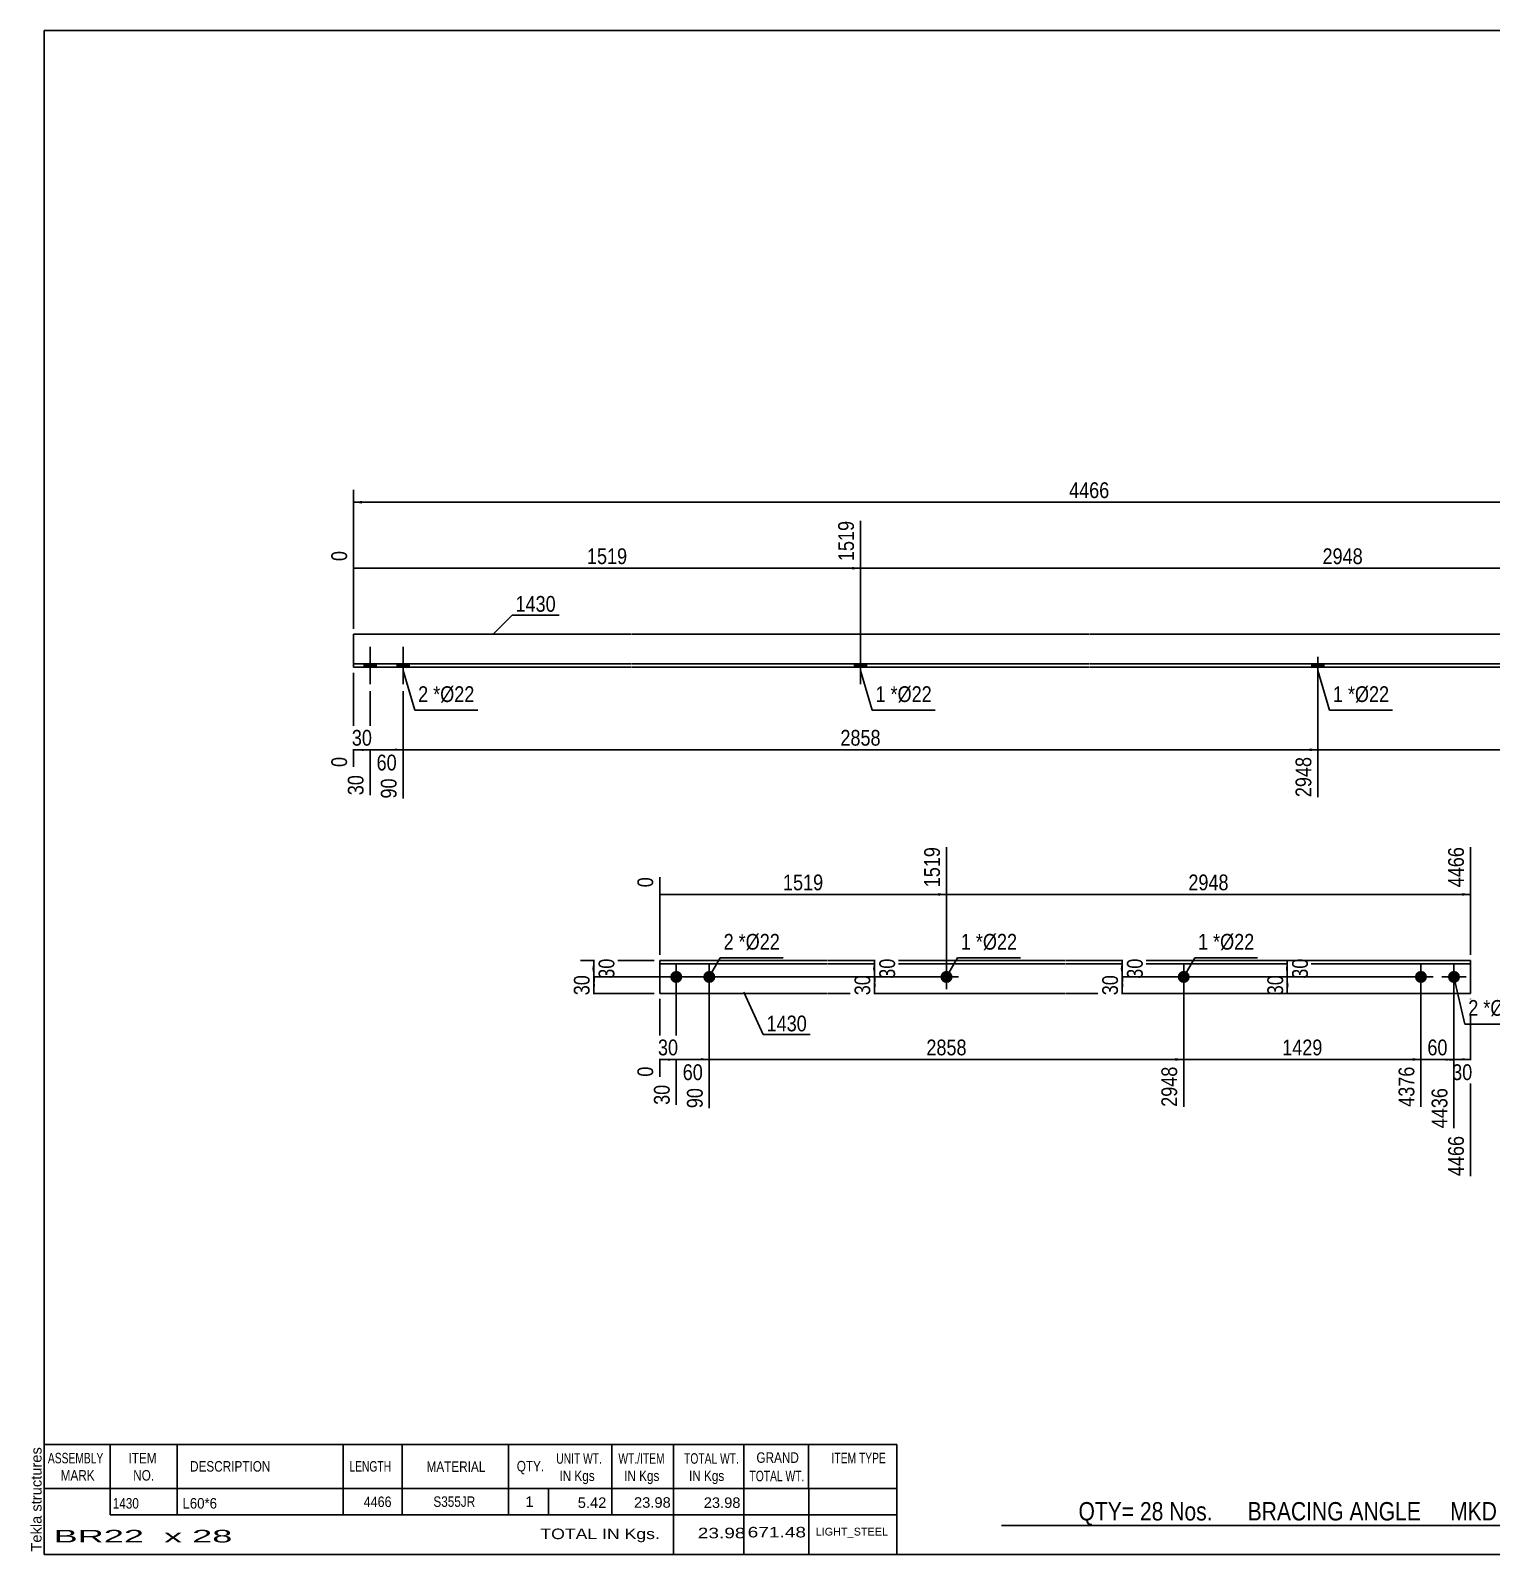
# Model space of a CAD drawing. Header units: millimetres. Extents: x 2 to 405, y 5 to 282.
# Drawn here: x 2.5 to 267.9, y 5 to 282 of the extents above; entities that cross this region are included whole.
import ezdxf

# ---------------------------------------------------------------- set-up
doc = ezdxf.new("R2010")
doc.units = ezdxf.units.MM
doc.styles.add('Arial', font='ARIAL.TTF', dxfattribs={"height": 0.2})
doc.styles.add('Arial Narrow', font='ARIALN.TTF', dxfattribs={"height": 0.2})

# ---------------------------------------------------------------- blocks, each defined once
blk = doc.blocks.new('Unknown-627386287-1510')
at = {"color": 5, "linetype": 'Continuous'}
for p, q in [((405, 282), (5, 282)), ((5, 282), (5, 5)), ((405, 5), (405, 282)), ((5, 5), (405, 5))]:
    blk.add_line(p, q, dxfattribs=at)
at = {"color": 174, "linetype": 'Continuous', "style": 'Arial'}
blk.add_text('Tekla structures', height=1.9102, rotation=90, dxfattribs=at).set_placement((4.5, 5.5))
blk = doc.blocks.new('Bolt-627386287-1279 - 1228')
at = {"linetype": 'Continuous'}
blk.add_hatch(color=3, dxfattribs=at).paths.add_polyline_path([(152.2, 166.25), (154.4, 166.25), (154.4, 166.85), (152.2, 166.85)])
at = {"color": 3, "linetype": 'Continuous'}
for p, q in [((153.3, 163.15), (153.3, 169.95)), ((152.2, 166.25), (152.2, 166.85)), ((154.4, 166.25), (154.4, 166.85))]:
    blk.add_line(p, q, dxfattribs=at)
blk = doc.blocks.new('Part-627386287-1275 - 1228')
at = {"color": 2, "linetype": 'Continuous'}
for p, q in [((61.2, 172.25), (61.2, 166.25)), ((61.2, 172.25), (111.7, 172.25)), ((111.8, 172.25), (194.8, 172.25)), ((194.9, 172.25), (277.9, 172.25)), ((278, 172.25), (328.5, 172.25)), ((328.5, 172.25), (328.5, 166.25)), ((111.7, 166.85), (61.2, 166.85)), ((61.2, 166.25), (111.7, 166.25)), ((194.8, 166.85), (111.8, 166.85)), ((111.8, 166.25), (194.8, 166.25)), ((277.9, 166.85), (194.9, 166.85)), ((194.9, 166.25), (277.9, 166.25)), ((328.5, 166.85), (278, 166.85)), ((278, 166.25), (328.5, 166.25))]:
    blk.add_line(p, q, dxfattribs=at)
blk = doc.blocks.new('Bolt-627386287-1277 - 1228')
at = {"linetype": 'Continuous'}
for points in [[(63.1, 166.25), (65.3, 166.25), (65.3, 166.85), (63.1, 166.85)], [(69.1, 166.25), (71.3, 166.25), (71.3, 166.85), (69.1, 166.85)]]:
    blk.add_hatch(color=3, dxfattribs=at).paths.add_polyline_path(points)
at = {"color": 3, "linetype": 'Continuous'}
for p, q in [((64.2, 163.15), (64.2, 169.95)), ((70.2, 163.15), (70.2, 169.95)), ((63.1, 166.25), (63.1, 166.85)), ((65.3, 166.25), (65.3, 166.85)), ((69.1, 166.25), (69.1, 166.85)), ((71.3, 166.25), (71.3, 166.85))]:
    blk.add_line(p, q, dxfattribs=at)
blk = doc.blocks.new('Bolt-627386287-1278 - 1228')
at = {"linetype": 'Continuous'}
blk.add_hatch(color=3, dxfattribs=at).paths.add_polyline_path([(237.5, 166.85), (235.3, 166.85), (235.3, 166.25), (237.5, 166.25)])
at = {"color": 3, "linetype": 'Continuous'}
for p, q in [((235.3, 166.85), (235.3, 166.25)), ((236.4, 168.15), (236.4, 161.35)), ((237.5, 166.85), (237.5, 166.25))]:
    blk.add_line(p, q, dxfattribs=at)
blk = doc.blocks.new('Bolt-627386287-1538 - 1533')
at = {"linetype": 'Continuous'}
blk.add_hatch(color=3, dxfattribs=at).paths.add_polyline_path([(168.92, 108.86, -1), (168.92, 111.06, -1)])
at = {"color": 3, "linetype": 'Continuous'}
for p, q in [((168.92, 107.76), (168.92, 112.16)), ((171.12, 109.96), (166.72, 109.96))]:
    blk.add_line(p, q, dxfattribs=at)
blk = doc.blocks.new('Bolt-627386287-1535 - 1533')
at = {"linetype": 'Continuous'}
for points in [[(255.12, 111.06, -1), (255.12, 108.86, -1)], [(261.12, 111.06, -1), (261.12, 108.86, -1)]]:
    blk.add_hatch(color=3, dxfattribs=at).paths.add_polyline_path(points)
at = {"color": 3, "linetype": 'Continuous'}
for p, q in [((255.12, 112.16), (255.12, 107.76)), ((261.12, 112.16), (261.12, 107.76)), ((252.92, 109.96), (257.32, 109.96)), ((258.92, 109.96), (263.32, 109.96))]:
    blk.add_line(p, q, dxfattribs=at)
blk = doc.blocks.new('Part-627386287-1534 - 1533')
at = {"color": 2, "linetype": 'Continuous'}
for p, q in [((147.32, 112.96), (116.82, 112.96)), ((116.82, 112.96), (116.82, 106.96)), ((147.32, 112.36), (116.82, 112.36)), ((190.42, 112.96), (147.42, 112.96)), ((190.42, 112.36), (147.42, 112.36)), ((233.52, 112.96), (190.52, 112.96)), ((233.52, 112.36), (190.52, 112.36)), ((264.12, 112.96), (233.62, 112.96)), ((264.12, 112.36), (233.62, 112.36)), ((264.12, 112.96), (264.12, 106.96)), ((147.32, 106.96), (116.82, 106.96)), ((190.42, 106.96), (147.42, 106.96)), ((233.52, 106.96), (190.52, 106.96)), ((264.12, 106.96), (233.62, 106.96))]:
    blk.add_line(p, q, dxfattribs=at)
blk = doc.blocks.new('Bolt-627386287-1536 - 1533')
at = {"linetype": 'Continuous'}
for points in [[(119.82, 108.86, -1), (119.82, 111.06, -1)], [(125.82, 108.86, -1), (125.82, 111.06, -1)]]:
    blk.add_hatch(color=3, dxfattribs=at).paths.add_polyline_path(points)
at = {"color": 3, "linetype": 'Continuous'}
for p, q in [((119.82, 107.76), (119.82, 112.16)), ((125.82, 107.76), (125.82, 112.16)), ((122.02, 109.96), (117.62, 109.96)), ((128.02, 109.96), (123.62, 109.96))]:
    blk.add_line(p, q, dxfattribs=at)
blk = doc.blocks.new('Bolt-627386287-1537 - 1533')
at = {"linetype": 'Continuous'}
blk.add_hatch(color=3, dxfattribs=at).paths.add_polyline_path([(212.02, 111.06, -1), (212.02, 108.86, -1)])
at = {"color": 3, "linetype": 'Continuous'}
for p, q in [((212.02, 107.76), (212.02, 112.16)), ((209.82, 109.96), (214.22, 109.96))]:
    blk.add_line(p, q, dxfattribs=at)
blk = doc.blocks.new('StraightDimension-627386287-1294 - 1228')
at = {"linetype": 'Continuous'}
blk.add_hatch(color=7, dxfattribs=at).paths.add_polyline_path([(318, 151.5), (319.5, 151.25), (318, 151)])
at = {"color": 7, "linetype": 'Continuous'}
for p, q in [((236.4, 161.9), (236.4, 142.64)), ((319.5, 161.9), (319.5, 142.64)), ((236.4, 151.25), (319.5, 151.25))]:
    blk.add_line(p, q, dxfattribs=at)
at = {"color": 0}
blk.add_wipeout([(282.21, 151.4), (282.21, 155.6), (273.69, 155.6), (273.69, 151.4)], dxfattribs=at)
at = {"color": 0, "linetype": 'Continuous'}
blk.add_wipeout([(318.9, 150.55), (314.7, 150.55), (314.7, 142.04), (318.9, 142.04)], dxfattribs=at)
at = {"color": 3, "style": 'Arial Narrow'}
blk.add_text('1429', height=2.863, dxfattribs=at).set_placement((274.29, 152))
at = {"color": 3, "linetype": 'Continuous', "style": 'Arial Narrow'}
blk.add_text('4376', height=2.863, rotation=90.0002, dxfattribs=at).set_placement((318.3, 142.64))
blk = doc.blocks.new('StraightDimension-627386287-1295 - 1228')
at = {"linetype": 'Continuous'}
blk.add_hatch(color=7, dxfattribs=at).paths.add_polyline_path([(234.9, 151.5), (236.4, 151.25), (234.9, 151)])
at = {"color": 7, "linetype": 'Continuous'}
for p, q in [((70.2, 161.9), (70.2, 142.39)), ((236.4, 161.9), (236.4, 142.64)), ((70.2, 151.25), (236.4, 151.25))]:
    blk.add_line(p, q, dxfattribs=at)
at = {"color": 0}
blk.add_wipeout([(157.56, 151.4), (157.56, 155.6), (149.04, 155.6), (149.04, 151.4)], dxfattribs=at)
at = {"color": 0, "linetype": 'Continuous'}
blk.add_wipeout([(235.8, 150.55), (231.6, 150.55), (231.6, 142.04), (235.8, 142.04)], dxfattribs=at)
at = {"color": 3, "style": 'Arial Narrow'}
blk.add_text('2858', height=2.863, dxfattribs=at).set_placement((149.64, 152))
at = {"color": 3, "linetype": 'Continuous', "style": 'Arial Narrow'}
blk.add_text('2948', height=2.863, rotation=90.0002, dxfattribs=at).set_placement((235.2, 142.64))
blk = doc.blocks.new('StraightDimension-627386287-1296 - 1228')
at = {"linetype": 'Continuous'}
blk.add_hatch(color=7, dxfattribs=at).paths.add_polyline_path([(68.7, 151.5), (70.2, 151.25), (68.7, 151)])
at = {"color": 7, "linetype": 'Continuous'}
for p, q in [((64.2, 161.9), (64.2, 142.99)), ((70.2, 161.9), (70.2, 142.39)), ((64.2, 151.25), (70.2, 151.25))]:
    blk.add_line(p, q, dxfattribs=at)
at = {"color": 0}
blk.add_wipeout([(69.63, 146.9), (69.63, 151.1), (64.77, 151.1), (64.77, 146.9)], dxfattribs=at)
at = {"color": 0, "linetype": 'Continuous'}
blk.add_wipeout([(69.6, 146.65), (65.4, 146.65), (65.4, 141.79), (69.6, 141.79)], dxfattribs=at)
at = {"color": 3, "style": 'Arial Narrow'}
blk.add_text('60', height=2.863, dxfattribs=at).set_placement((65.37, 147.5))
at = {"color": 3, "linetype": 'Continuous', "style": 'Arial Narrow'}
blk.add_text('90', height=2.863, rotation=90.0002, dxfattribs=at).set_placement((69, 142.39))
blk = doc.blocks.new('StraightDimension-627386287-1297 - 1228')
at = {"linetype": 'Continuous'}
blk.add_hatch(color=7, dxfattribs=at).paths.add_polyline_path([(62.7, 151.5), (64.2, 151.25), (62.7, 151)])
at = {"color": 7, "linetype": 'Continuous'}
for p, q in [((61.2, 165.25), (61.2, 148.12)), ((64.2, 161.9), (64.2, 142.99)), ((61.2, 151.25), (64.2, 151.25))]:
    blk.add_line(p, q, dxfattribs=at)
at = {"color": 0}
blk.add_wipeout([(65.13, 151.4), (65.13, 155.6), (60.27, 155.6), (60.27, 151.4)], dxfattribs=at)
at = {"color": 0, "linetype": 'Continuous'}
blk.add_wipeout([(63.6, 147.25), (59.4, 147.25), (59.4, 142.39), (63.6, 142.39)], dxfattribs=at)
at = {"color": 3, "style": 'Arial Narrow'}
blk.add_text('30', height=2.863, dxfattribs=at).set_placement((60.87, 152))
at = {"color": 0, "linetype": 'Continuous'}
blk.add_wipeout([(60.6, 150.55), (56.4, 150.55), (56.4, 147.52), (60.6, 147.52)], dxfattribs=at)
at = {"color": 3, "linetype": 'Continuous', "style": 'Arial Narrow'}
for s, height, p in [('0', 2.86, (60, 148.12)), ('30', 2.863, (63, 142.99))]:
    blk.add_text(s, height=height, rotation=90.0002, dxfattribs=at).set_placement(p)
blk = doc.blocks.new('StraightDimension-627386287-1317 - 1228')
at = {"linetype": 'Continuous'}
blk.add_hatch(color=7, dxfattribs=at).paths.add_polyline_path([(327, 184.5), (328.5, 184.25), (327, 184)])
at = {"color": 7, "linetype": 'Continuous'}
for p, q in [((153.3, 169.4), (153.3, 192.86)), ((328.5, 173.25), (328.5, 192.86)), ((153.3, 184.25), (328.5, 184.25))]:
    blk.add_line(p, q, dxfattribs=at)
at = {"color": 0, "linetype": 'Continuous'}
blk.add_wipeout([(327.9, 193.46), (323.7, 193.46), (323.7, 184.95), (327.9, 184.95)], dxfattribs=at)
at = {"color": 0}
blk.add_wipeout([(245.16, 184.4), (245.16, 188.6), (236.64, 188.6), (236.64, 184.4)], dxfattribs=at)
at = {"color": 3, "linetype": 'Continuous', "style": 'Arial Narrow'}
blk.add_text('4466', height=2.863, rotation=90.0002, dxfattribs=at).set_placement((327.3, 185.55))
at = {"color": 3, "style": 'Arial Narrow'}
blk.add_text('2948', height=2.863, dxfattribs=at).set_placement((237.24, 185))
blk = doc.blocks.new('StraightDimension-627386287-1318 - 1228')
at = {"linetype": 'Continuous'}
blk.add_hatch(color=7, dxfattribs=at).paths.add_polyline_path([(151.8, 184.5), (153.3, 184.25), (151.8, 184)])
at = {"color": 7, "linetype": 'Continuous'}
for p, q in [((153.3, 169.4), (153.3, 192.86)), ((61.2, 173.25), (61.2, 187.38)), ((61.2, 184.25), (153.3, 184.25))]:
    blk.add_line(p, q, dxfattribs=at)
at = {"color": 0, "linetype": 'Continuous'}
for points in [[(152.7, 193.46), (148.5, 193.46), (148.5, 184.95), (152.7, 184.95)], [(60.6, 187.98), (56.4, 187.98), (56.4, 184.95), (60.6, 184.95)]]:
    blk.add_wipeout(points, dxfattribs=at)
at = {"color": 0}
blk.add_wipeout([(111.51, 184.4), (111.51, 188.6), (102.99, 188.6), (102.99, 184.4)], dxfattribs=at)
at = {"color": 3, "linetype": 'Continuous', "style": 'Arial Narrow'}
for s, height, p in [('1519', 2.863, (152.1, 185.55)), ('0', 2.86, (60, 185.55))]:
    blk.add_text(s, height=height, rotation=90.0002, dxfattribs=at).set_placement(p)
at = {"color": 3, "style": 'Arial Narrow'}
blk.add_text('1519', height=2.863, dxfattribs=at).set_placement((103.59, 185))
blk = doc.blocks.new('StraightDimension-627386287-1327 - 1228')
at = {"linetype": 'Continuous'}
for points in [[(62.7, 196), (61.2, 196.25), (62.7, 196.5)], [(327, 196.5), (328.5, 196.25), (327, 196)]]:
    blk.add_hatch(color=7, dxfattribs=at).paths.add_polyline_path(points)
at = {"color": 7, "linetype": 'Continuous'}
for p, q in [((61.2, 173.25), (61.2, 198.5)), ((328.5, 173.25), (328.5, 198.5)), ((61.2, 196.25), (328.5, 196.25))]:
    blk.add_line(p, q, dxfattribs=at)
at = {"color": 0}
blk.add_wipeout([(199.11, 196.4), (199.11, 200.6), (190.59, 200.6), (190.59, 196.4)], dxfattribs=at)
at = {"color": 3, "style": 'Arial Narrow'}
blk.add_text('4466', height=2.863, dxfattribs=at).set_placement((191.19, 197))
blk = doc.blocks.new('StraightDimension-627386287-1607 - 1533')
at = {"linetype": 'Continuous'}
for points in [[(155.57, 111.46), (155.82, 112.96), (156.07, 111.46)], [(156.07, 111.46), (155.82, 109.96), (155.57, 111.46)]]:
    blk.add_hatch(color=7, dxfattribs=at).paths.add_polyline_path(points)
at = {"color": 7, "linetype": 'Continuous'}
for p, q in [((167.92, 112.96), (153.42, 112.96)), ((155.82, 109.96), (155.82, 112.96)), ((167.92, 109.96), (153.42, 109.96))]:
    blk.add_line(p, q, dxfattribs=at)
at = {"color": 0}
blk.add_wipeout([(160.17, 113.89), (155.97, 113.89), (155.97, 109.03), (160.17, 109.03)], dxfattribs=at)
at = {"color": 3, "style": 'Arial Narrow'}
blk.add_text('30', height=2.863, rotation=90.0002, dxfattribs=at).set_placement((159.57, 109.63))
blk = doc.blocks.new('StraightDimension-627386287-1608 - 1533')
at = {"linetype": 'Continuous'}
for points in [[(155.57, 108.46), (155.82, 109.96), (156.07, 108.46)], [(156.07, 108.46), (155.82, 106.96), (155.57, 108.46)]]:
    blk.add_hatch(color=7, dxfattribs=at).paths.add_polyline_path(points)
at = {"color": 7, "linetype": 'Continuous'}
for p, q in [((167.92, 109.96), (153.57, 109.96)), ((155.82, 106.96), (155.82, 109.96)), ((167.92, 106.96), (153.57, 106.96))]:
    blk.add_line(p, q, dxfattribs=at)
at = {"color": 0}
blk.add_wipeout([(155.67, 110.89), (151.47, 110.89), (151.47, 106.03), (155.67, 106.03)], dxfattribs=at)
at = {"color": 3, "style": 'Arial Narrow'}
blk.add_text('30', height=2.863, rotation=90.0002, dxfattribs=at).set_placement((155.07, 106.63))
blk = doc.blocks.new('StraightDimension-627386287-1616 - 1533')
at = {"linetype": 'Continuous'}
for points in [[(230.57, 108.46), (230.82, 109.96), (231.07, 108.46)], [(231.07, 108.46), (230.82, 106.96), (230.57, 108.46)]]:
    blk.add_hatch(color=7, dxfattribs=at).paths.add_polyline_path(points)
at = {"color": 7, "linetype": 'Continuous'}
for p, q in [((213.02, 109.96), (233.22, 109.96)), ((230.82, 106.96), (230.82, 109.96)), ((213.02, 106.96), (233.22, 106.96))]:
    blk.add_line(p, q, dxfattribs=at)
at = {"color": 0}
blk.add_wipeout([(230.67, 110.89), (226.47, 110.89), (226.47, 106.03), (230.67, 106.03)], dxfattribs=at)
at = {"color": 3, "style": 'Arial Narrow'}
blk.add_text('30', height=2.863, rotation=90.0002, dxfattribs=at).set_placement((230.07, 106.63))
blk = doc.blocks.new('StraightDimension-627386287-1573 - 1533')
at = {"linetype": 'Continuous'}
blk.add_hatch(color=7, dxfattribs=at).paths.add_polyline_path([(262.62, 95.21), (264.12, 94.96), (262.62, 94.71)])
at = {"color": 7, "linetype": 'Continuous'}
for p, q in [((261.12, 108.96), (261.12, 82.45)), ((264.12, 105.96), (264.12, 73.75)), ((261.12, 94.96), (264.12, 94.96))]:
    blk.add_line(p, q, dxfattribs=at)
at = {"color": 0}
blk.add_wipeout([(265.05, 90.61), (265.05, 94.81), (260.19, 94.81), (260.19, 90.61)], dxfattribs=at)
at = {"color": 0, "linetype": 'Continuous'}
blk.add_wipeout([(263.52, 81.66), (259.32, 81.66), (259.32, 73.15), (263.52, 73.15)], dxfattribs=at)
at = {"color": 3, "style": 'Arial Narrow'}
blk.add_text('30', height=2.863, dxfattribs=at).set_placement((260.79, 91.21))
at = {"color": 3, "linetype": 'Continuous', "style": 'Arial Narrow'}
blk.add_text('4466', height=2.863, rotation=90.0002, dxfattribs=at).set_placement((262.92, 73.75))
blk = doc.blocks.new('StraightDimension-627386287-1574 - 1533')
at = {"linetype": 'Continuous'}
blk.add_hatch(color=7, dxfattribs=at).paths.add_polyline_path([(259.62, 95.21), (261.12, 94.96), (259.62, 94.71)])
at = {"color": 7, "linetype": 'Continuous'}
for p, q in [((255.12, 108.96), (255.12, 86.35)), ((261.12, 108.96), (261.12, 82.45)), ((255.12, 94.96), (261.12, 94.96))]:
    blk.add_line(p, q, dxfattribs=at)
at = {"color": 0}
blk.add_wipeout([(260.55, 95.11), (260.55, 99.31), (255.69, 99.31), (255.69, 95.11)], dxfattribs=at)
at = {"color": 0, "linetype": 'Continuous'}
blk.add_wipeout([(260.52, 90.36), (256.32, 90.36), (256.32, 81.85), (260.52, 81.85)], dxfattribs=at)
at = {"color": 3, "style": 'Arial Narrow'}
blk.add_text('60', height=2.863, dxfattribs=at).set_placement((256.29, 95.71))
at = {"color": 3, "linetype": 'Continuous', "style": 'Arial Narrow'}
blk.add_text('4436', height=2.863, rotation=90.0002, dxfattribs=at).set_placement((259.92, 82.45))
blk = doc.blocks.new('StraightDimension-627386287-1575 - 1533')
at = {"linetype": 'Continuous'}
blk.add_hatch(color=7, dxfattribs=at).paths.add_polyline_path([(253.62, 95.21), (255.12, 94.96), (253.62, 94.71)])
at = {"color": 7, "linetype": 'Continuous'}
for p, q in [((212.02, 108.96), (212.02, 86.35)), ((255.12, 108.96), (255.12, 86.35)), ((212.02, 94.96), (255.12, 94.96))]:
    blk.add_line(p, q, dxfattribs=at)
at = {"color": 0}
blk.add_wipeout([(237.83, 95.11), (237.83, 99.31), (229.31, 99.31), (229.31, 95.11)], dxfattribs=at)
at = {"color": 0, "linetype": 'Continuous'}
blk.add_wipeout([(254.52, 94.26), (250.32, 94.26), (250.32, 85.75), (254.52, 85.75)], dxfattribs=at)
at = {"color": 3, "style": 'Arial Narrow'}
blk.add_text('1429', height=2.863, dxfattribs=at).set_placement((229.91, 95.71))
at = {"color": 3, "linetype": 'Continuous', "style": 'Arial Narrow'}
blk.add_text('4376', height=2.863, rotation=90.0002, dxfattribs=at).set_placement((253.92, 86.35))
blk = doc.blocks.new('StraightDimension-627386287-1576 - 1533')
at = {"linetype": 'Continuous'}
blk.add_hatch(color=7, dxfattribs=at).paths.add_polyline_path([(210.52, 95.21), (212.02, 94.96), (210.52, 94.71)])
at = {"color": 7, "linetype": 'Continuous'}
for p, q in [((125.82, 108.96), (125.82, 86.1)), ((212.02, 108.96), (212.02, 86.35)), ((125.82, 94.96), (212.02, 94.96))]:
    blk.add_line(p, q, dxfattribs=at)
at = {"color": 0}
blk.add_wipeout([(173.18, 95.11), (173.18, 99.31), (164.66, 99.31), (164.66, 95.11)], dxfattribs=at)
at = {"color": 0, "linetype": 'Continuous'}
blk.add_wipeout([(211.42, 94.26), (207.22, 94.26), (207.22, 85.75), (211.42, 85.75)], dxfattribs=at)
at = {"color": 3, "style": 'Arial Narrow'}
blk.add_text('2858', height=2.863, dxfattribs=at).set_placement((165.26, 95.71))
at = {"color": 3, "linetype": 'Continuous', "style": 'Arial Narrow'}
blk.add_text('2948', height=2.863, rotation=90.0002, dxfattribs=at).set_placement((210.82, 86.35))
blk = doc.blocks.new('StraightDimension-627386287-1577 - 1533')
at = {"linetype": 'Continuous'}
blk.add_hatch(color=7, dxfattribs=at).paths.add_polyline_path([(124.32, 95.21), (125.82, 94.96), (124.32, 94.71)])
at = {"color": 7, "linetype": 'Continuous'}
for p, q in [((119.82, 108.96), (119.82, 86.7)), ((125.82, 108.96), (125.82, 86.1)), ((119.82, 94.96), (125.82, 94.96))]:
    blk.add_line(p, q, dxfattribs=at)
at = {"color": 0}
blk.add_wipeout([(125.25, 90.61), (125.25, 94.81), (120.39, 94.81), (120.39, 90.61)], dxfattribs=at)
at = {"color": 0, "linetype": 'Continuous'}
blk.add_wipeout([(125.22, 90.36), (121.02, 90.36), (121.02, 85.5), (125.22, 85.5)], dxfattribs=at)
at = {"color": 3, "style": 'Arial Narrow'}
blk.add_text('60', height=2.863, dxfattribs=at).set_placement((120.99, 91.21))
at = {"color": 3, "linetype": 'Continuous', "style": 'Arial Narrow'}
blk.add_text('90', height=2.863, rotation=90.0002, dxfattribs=at).set_placement((124.62, 86.1))
blk = doc.blocks.new('StraightDimension-627386287-1578 - 1533')
at = {"linetype": 'Continuous'}
blk.add_hatch(color=7, dxfattribs=at).paths.add_polyline_path([(118.32, 95.21), (119.82, 94.96), (118.32, 94.71)])
at = {"color": 7, "linetype": 'Continuous'}
for p, q in [((119.82, 108.96), (119.82, 86.7)), ((116.82, 105.96), (116.82, 91.83)), ((116.82, 94.96), (119.82, 94.96))]:
    blk.add_line(p, q, dxfattribs=at)
at = {"color": 0}
blk.add_wipeout([(120.75, 95.11), (120.75, 99.31), (115.89, 99.31), (115.89, 95.11)], dxfattribs=at)
at = {"color": 0, "linetype": 'Continuous'}
blk.add_wipeout([(119.22, 90.96), (115.02, 90.96), (115.02, 86.1), (119.22, 86.1)], dxfattribs=at)
at = {"color": 3, "style": 'Arial Narrow'}
blk.add_text('30', height=2.863, dxfattribs=at).set_placement((116.49, 95.71))
at = {"color": 0, "linetype": 'Continuous'}
blk.add_wipeout([(116.22, 94.26), (112.02, 94.26), (112.02, 91.23), (116.22, 91.23)], dxfattribs=at)
at = {"color": 3, "linetype": 'Continuous', "style": 'Arial Narrow'}
for s, height, p in [('0', 2.86, (115.62, 91.83)), ('30', 2.863, (118.62, 86.7))]:
    blk.add_text(s, height=height, rotation=90.0002, dxfattribs=at).set_placement(p)
blk = doc.blocks.new('StraightDimension-627386287-1597 - 1533')
at = {"linetype": 'Continuous'}
blk.add_hatch(color=7, dxfattribs=at).paths.add_polyline_path([(262.62, 125.21), (264.12, 124.96), (262.62, 124.71)])
at = {"color": 7, "linetype": 'Continuous'}
for p, q in [((168.92, 110.96), (168.92, 133.57)), ((264.12, 113.96), (264.12, 133.57)), ((168.92, 124.96), (264.12, 124.96))]:
    blk.add_line(p, q, dxfattribs=at)
at = {"color": 0, "linetype": 'Continuous'}
blk.add_wipeout([(263.52, 134.17), (259.32, 134.17), (259.32, 125.66), (263.52, 125.66)], dxfattribs=at)
at = {"color": 0}
blk.add_wipeout([(220.78, 125.11), (220.78, 129.31), (212.26, 129.31), (212.26, 125.11)], dxfattribs=at)
at = {"color": 3, "linetype": 'Continuous', "style": 'Arial Narrow'}
blk.add_text('4466', height=2.863, rotation=90.0002, dxfattribs=at).set_placement((262.92, 126.26))
at = {"color": 3, "style": 'Arial Narrow'}
blk.add_text('2948', height=2.863, dxfattribs=at).set_placement((212.86, 125.71))
blk = doc.blocks.new('StraightDimension-627386287-1598 - 1533')
at = {"linetype": 'Continuous'}
blk.add_hatch(color=7, dxfattribs=at).paths.add_polyline_path([(167.42, 125.21), (168.92, 124.96), (167.42, 124.71)])
at = {"color": 7, "linetype": 'Continuous'}
for p, q in [((168.92, 110.96), (168.92, 133.57)), ((116.82, 113.96), (116.82, 128.09)), ((116.82, 124.96), (168.92, 124.96))]:
    blk.add_line(p, q, dxfattribs=at)
at = {"color": 0, "linetype": 'Continuous'}
for points in [[(168.32, 134.17), (164.12, 134.17), (164.12, 125.66), (168.32, 125.66)], [(116.22, 128.69), (112.02, 128.69), (112.02, 125.66), (116.22, 125.66)]]:
    blk.add_wipeout(points, dxfattribs=at)
at = {"color": 0}
blk.add_wipeout([(147.13, 125.11), (147.13, 129.31), (138.61, 129.31), (138.61, 125.11)], dxfattribs=at)
at = {"color": 3, "linetype": 'Continuous', "style": 'Arial Narrow'}
for s, height, p in [('1519', 2.863, (167.72, 126.26)), ('0', 2.86, (115.62, 126.26))]:
    blk.add_text(s, height=height, rotation=90.0002, dxfattribs=at).set_placement(p)
at = {"color": 3, "style": 'Arial Narrow'}
blk.add_text('1519', height=2.863, dxfattribs=at).set_placement((139.21, 125.71))
blk = doc.blocks.new('StraightDimension-627386287-1615 - 1533')
at = {"linetype": 'Continuous'}
for points in [[(230.57, 111.46), (230.82, 112.96), (231.07, 111.46)], [(231.07, 111.46), (230.82, 109.96), (230.57, 111.46)]]:
    blk.add_hatch(color=7, dxfattribs=at).paths.add_polyline_path(points)
at = {"color": 7, "linetype": 'Continuous'}
for p, q in [((213.02, 112.96), (233.07, 112.96)), ((230.82, 109.96), (230.82, 112.96)), ((213.02, 109.96), (233.07, 109.96))]:
    blk.add_line(p, q, dxfattribs=at)
at = {"color": 0}
blk.add_wipeout([(235.17, 113.89), (230.97, 113.89), (230.97, 109.03), (235.17, 109.03)], dxfattribs=at)
at = {"color": 3, "style": 'Arial Narrow'}
blk.add_text('30', height=2.863, rotation=90.0002, dxfattribs=at).set_placement((234.57, 109.63))
blk = doc.blocks.new('StraightDimension-627386287-1623 - 1533')
at = {"linetype": 'Continuous'}
for points in [[(200.57, 111.46), (200.82, 112.96), (201.07, 111.46)], [(201.07, 111.46), (200.82, 109.96), (200.57, 111.46)]]:
    blk.add_hatch(color=7, dxfattribs=at).paths.add_polyline_path(points)
at = {"color": 7, "linetype": 'Continuous'}
for p, q in [((254.12, 112.96), (198.42, 112.96)), ((200.82, 109.96), (200.82, 112.96)), ((254.12, 109.96), (198.42, 109.96))]:
    blk.add_line(p, q, dxfattribs=at)
at = {"color": 0}
blk.add_wipeout([(205.17, 113.89), (200.97, 113.89), (200.97, 109.03), (205.17, 109.03)], dxfattribs=at)
at = {"color": 3, "style": 'Arial Narrow'}
blk.add_text('30', height=2.863, rotation=90.0002, dxfattribs=at).set_placement((204.57, 109.63))
blk = doc.blocks.new('StraightDimension-627386287-1624 - 1533')
at = {"linetype": 'Continuous'}
for points in [[(200.57, 108.46), (200.82, 109.96), (201.07, 108.46)], [(201.07, 108.46), (200.82, 106.96), (200.57, 108.46)]]:
    blk.add_hatch(color=7, dxfattribs=at).paths.add_polyline_path(points)
at = {"color": 7, "linetype": 'Continuous'}
for p, q in [((254.12, 109.96), (198.57, 109.96)), ((200.82, 106.96), (200.82, 109.96)), ((254.12, 106.96), (198.57, 106.96))]:
    blk.add_line(p, q, dxfattribs=at)
at = {"color": 0}
blk.add_wipeout([(200.67, 110.89), (196.47, 110.89), (196.47, 106.03), (200.67, 106.03)], dxfattribs=at)
at = {"color": 3, "style": 'Arial Narrow'}
blk.add_text('30', height=2.863, rotation=90.0002, dxfattribs=at).set_placement((200.07, 106.63))
blk = doc.blocks.new('StraightDimension-627386287-1631 - 1533')
at = {"linetype": 'Continuous'}
for points in [[(104.57, 111.46), (104.82, 112.96), (105.07, 111.46)], [(105.07, 111.46), (104.82, 109.96), (104.57, 111.46)]]:
    blk.add_hatch(color=7, dxfattribs=at).paths.add_polyline_path(points)
at = {"color": 7, "linetype": 'Continuous'}
for p, q in [((115.82, 112.96), (102.42, 112.96)), ((104.82, 109.96), (104.82, 112.96)), ((167.92, 109.96), (102.42, 109.96))]:
    blk.add_line(p, q, dxfattribs=at)
at = {"color": 0}
blk.add_wipeout([(109.17, 113.89), (104.97, 113.89), (104.97, 109.03), (109.17, 109.03)], dxfattribs=at)
at = {"color": 3, "style": 'Arial Narrow'}
blk.add_text('30', height=2.863, rotation=90.0002, dxfattribs=at).set_placement((108.57, 109.63))
blk = doc.blocks.new('StraightDimension-627386287-1632 - 1533')
at = {"linetype": 'Continuous'}
for points in [[(104.57, 108.46), (104.82, 109.96), (105.07, 108.46)], [(105.07, 108.46), (104.82, 106.96), (104.57, 108.46)]]:
    blk.add_hatch(color=7, dxfattribs=at).paths.add_polyline_path(points)
at = {"color": 7, "linetype": 'Continuous'}
for p, q in [((167.92, 109.96), (102.57, 109.96)), ((104.82, 106.96), (104.82, 109.96)), ((115.82, 106.96), (102.57, 106.96))]:
    blk.add_line(p, q, dxfattribs=at)
at = {"color": 0}
blk.add_wipeout([(104.67, 110.89), (100.47, 110.89), (100.47, 106.03), (104.67, 106.03)], dxfattribs=at)
at = {"color": 3, "style": 'Arial Narrow'}
blk.add_text('30', height=2.863, rotation=90.0002, dxfattribs=at).set_placement((104.07, 106.63))
blk = doc.blocks.new('CBS_BOM-627386287-1848')
at = {"color": 7, "linetype": 'Continuous'}
for p, q in [((4.97, 16.97), (4.97, 24.97)), ((4.97, 24.97), (159.89, 24.97)), ((16.97, 16.97), (16.97, 24.97)), ((29.16, 16.97), (29.16, 24.97)), ((59.32, 16.97), (59.32, 24.97)), ((70, 16.97), (70, 24.97)), ((89.32, 16.97), (89.32, 24.97)), ((108.12, 16.97), (108.12, 24.97)), ((119.33, 16.97), (119.33, 24.97)), ((132.12, 16.97), (132.12, 24.97)), ((143.87, 16.97), (143.87, 24.97)), ((159.89, 24.96), (159.89, 16.98)), ((4.97, 16.97), (159.89, 16.97)), ((4.97, 12.17), (4.97, 16.97)), ((16.97, 12.17), (16.97, 16.97)), ((29.16, 12.17), (29.16, 16.97)), ((59.32, 12.17), (59.32, 16.97)), ((70, 12.17), (70, 16.97)), ((89.32, 12.17), (89.32, 16.97)), ((96.58, 12.17), (96.58, 16.97)), ((108.12, 12.17), (108.12, 16.97)), ((119.33, 12.17), (119.33, 16.97)), ((132.12, 12.17), (132.12, 16.97)), ((143.89, 12.17), (143.89, 16.97)), ((159.89, 16.97), (159.89, 12.17)), ((4.97, 4.97), (4.97, 12.15)), ((16.97, 12.17), (159.89, 12.17)), ((119.33, 4.97), (119.33, 12.15)), ((132.12, 4.97), (132.12, 12.15)), ((143.93, 4.97), (143.93, 12.15)), ((159.89, 12.17), (159.89, 4.97)), ((4.97, 4.97), (159.89, 4.97))]:
    blk.add_line(p, q, dxfattribs=at)
at = {"color": 3, "linetype": 'Continuous', "style": 'Arial'}
for s, height, width, p in [('ASSEMBLY', 1.91, 0.7, (5.65, 21.54)), ('ITEM', 1.91, 0.8, (20.3, 21.54)), ('UNIT WT.', 1.91, 0.7, (98.01, 21.47)), ('WT./ITEM', 1.91, 0.7, (109.3, 21.47)), ('TOTAL WT.', 1.91, 0.7, (121.24, 21.47)), ('GRAND', 1.91, 0.8, (134.39, 21.63)), ('ITEM TYPE', 1.91, 0.7, (148.03, 21.55)), ('MARK', 1.91, 0.8, (7.97, 18.41)), ('NO.', 1.91, 0.8, (21.15, 18.41)), ('DESCRIPTION', 1.9102, 0.8, (31.48, 20.04)), ('LENGTH', 1.91, 0.7, (60.43, 20.04)), ('MATERIAL', 1.91, 0.8, (74.45, 19.99)), ('QTY.', 1.91, 0.8, (90.84, 20.07)), ('IN Kgs', 1.91, 0.8, (98.59, 18.33)), ('IN Kgs', 1.91, 0.8, (110.34, 18.33)), ('IN Kgs', 1.91, 0.8, (122.13, 18.33)), ('TOTAL WT.', 1.91, 0.7, (133.13, 18.29))]:
    blk.add_text(s, height=height, dxfattribs=dict(at, width=width)).set_placement(p)
at = {"color": 7, "linetype": 'Continuous', "style": 'Arial'}
for s, width, p in [('1430', 0.8, (17.43, 13.32)), ('L60*6', 0.9, (30.1, 13.32)), ('4466', 0.85, (63.04, 13.6)), ('S355JR', 0.8, (75.69, 13.63))]:
    blk.add_text(s, height=1.91, dxfattribs=dict(at, width=width)).set_placement(p)
for s, p in [('1', (92.41, 13.63)), ('5.42', (101.92, 13.44)), ('23.98', (112.14, 13.47)), ('23.98', (124.81, 13.44))]:
    blk.add_text(s, height=1.91, dxfattribs=at).set_placement(p)
at = {"color": 6, "linetype": 'Continuous', "style": 'Arial'}
for s, height, width, p in [('BR22  x 28', 2.292, 2.05, (6.69, 7.16)), ('TOTAL IN Kgs.', 1.9102, 1.2, (95.13, 7.77)), ('23.98', 1.91, 1.3, (123.72, 7.92)), ('671.48', 1.91, 1.3, (132.79, 8.08))]:
    blk.add_text(s, height=height, dxfattribs=dict(at, width=width)).set_placement(p)
blk.add_text('LIGHT_STEEL', height=1.4135, dxfattribs=at).set_placement((145.14, 8.42))
blk = doc.blocks.new('CBS_CALLOFF-627386287-1849')
at = {"color": 7, "linetype": 'Continuous'}
blk.add_line((178.88, 10.27), (295.11, 10.25), dxfattribs=at)
at = {"color": 3, "linetype": 'Continuous', "style": 'Arial Narrow'}
blk.add_text('QTY= 28 Nos.      BRACING ANGLE     MKD : BR22', height=3.3405, dxfattribs=at).set_placement((192.9, 11.16))
blk = doc.blocks.new('Mark-627386287-1340 - 1228')
at = {"color": 7, "linetype": 'Continuous'}
blk.add_line((72.32, 158.43), (83.74, 158.43), dxfattribs=at)
at = {"color": 0}
blk.add_wipeout([(74.75, 159.93), (74.75, 162.93), (72.92, 162.93), (72.92, 159.93)], dxfattribs=at)
blk.add_wipeout([(74.75, 159.93), (74.75, 162.93), (72.92, 162.93), (72.92, 159.93)], dxfattribs=at)
at = {"color": 7, "linetype": 'Continuous'}
blk.add_line((70.2, 165.65), (72.32, 158.43), dxfattribs=at)
at = {"color": 0}
blk.add_wipeout([(76.93, 159.93), (76.93, 162.93), (75.65, 162.93), (75.65, 159.93)], dxfattribs=at)
blk.add_wipeout([(76.93, 159.93), (76.93, 162.93), (75.65, 162.93), (75.65, 159.93)], dxfattribs=at)
at = {"color": 3, "style": 'Arial Narrow'}
blk.add_text('2', height=2.86, dxfattribs=at).set_placement((72.92, 159.93))
at = {"color": 0}
blk.add_wipeout([(83.14, 159.93), (83.14, 162.93), (76.93, 162.93), (76.93, 159.93)], dxfattribs=at)
blk.add_wipeout([(83.14, 159.93), (83.14, 162.93), (76.93, 162.93), (76.93, 159.93)], dxfattribs=at)
at = {"color": 3, "style": 'Arial Narrow'}
for s, height, p in [('*', 2.86, (75.65, 159.93)), ('Ø22', 2.863, (76.93, 159.93))]:
    blk.add_text(s, height=height, dxfattribs=at).set_placement(p)
blk = doc.blocks.new('Mark-627386287-1330 - 1228')
at = {"color": 0}
blk.add_wipeout([(97.92, 176.34), (97.92, 179.34), (90.61, 179.34), (90.61, 176.34)], dxfattribs=at)
blk.add_wipeout([(97.92, 176.34), (97.92, 179.34), (90.61, 179.34), (90.61, 176.34)], dxfattribs=at)
at = {"color": 7, "linetype": 'Continuous'}
for p, q in [((86.47, 172.2), (90.01, 175.74)), ((90.01, 175.74), (98.52, 175.74))]:
    blk.add_line(p, q, dxfattribs=at)
at = {"color": 3, "style": 'Arial Narrow'}
blk.add_text('1430', height=2.863, dxfattribs=at).set_placement((90.61, 176.34))
blk = doc.blocks.new('Mark-627386287-1341 - 1228')
at = {"color": 7, "linetype": 'Continuous'}
blk.add_line((238.52, 158.43), (249.94, 158.43), dxfattribs=at)
at = {"color": 0}
blk.add_wipeout([(240.95, 159.93), (240.95, 162.93), (239.12, 162.93), (239.12, 159.93)], dxfattribs=at)
blk.add_wipeout([(240.95, 159.93), (240.95, 162.93), (239.12, 162.93), (239.12, 159.93)], dxfattribs=at)
at = {"color": 7, "linetype": 'Continuous'}
blk.add_line((236.4, 165.65), (238.52, 158.43), dxfattribs=at)
at = {"color": 0}
blk.add_wipeout([(243.13, 159.93), (243.13, 162.93), (241.85, 162.93), (241.85, 159.93)], dxfattribs=at)
blk.add_wipeout([(243.13, 159.93), (243.13, 162.93), (241.85, 162.93), (241.85, 159.93)], dxfattribs=at)
at = {"color": 3, "style": 'Arial Narrow'}
blk.add_text('1', height=2.86, dxfattribs=at).set_placement((239.12, 159.93))
at = {"color": 0}
blk.add_wipeout([(249.34, 159.93), (249.34, 162.93), (243.13, 162.93), (243.13, 159.93)], dxfattribs=at)
blk.add_wipeout([(249.34, 159.93), (249.34, 162.93), (243.13, 162.93), (243.13, 159.93)], dxfattribs=at)
at = {"color": 3, "style": 'Arial Narrow'}
for s, height, p in [('*', 2.86, (241.85, 159.93)), ('Ø22', 2.863, (243.13, 159.93))]:
    blk.add_text(s, height=height, dxfattribs=at).set_placement(p)
blk = doc.blocks.new('Mark-627386287-1342 - 1228')
at = {"color": 7, "linetype": 'Continuous'}
blk.add_line((155.42, 158.43), (166.84, 158.43), dxfattribs=at)
at = {"color": 0}
blk.add_wipeout([(157.85, 159.93), (157.85, 162.93), (156.02, 162.93), (156.02, 159.93)], dxfattribs=at)
blk.add_wipeout([(157.85, 159.93), (157.85, 162.93), (156.02, 162.93), (156.02, 159.93)], dxfattribs=at)
at = {"color": 7, "linetype": 'Continuous'}
blk.add_line((153.3, 165.65), (155.42, 158.43), dxfattribs=at)
at = {"color": 0}
blk.add_wipeout([(160.03, 159.93), (160.03, 162.93), (158.75, 162.93), (158.75, 159.93)], dxfattribs=at)
blk.add_wipeout([(160.03, 159.93), (160.03, 162.93), (158.75, 162.93), (158.75, 159.93)], dxfattribs=at)
at = {"color": 3, "style": 'Arial Narrow'}
blk.add_text('1', height=2.86, dxfattribs=at).set_placement((156.02, 159.93))
at = {"color": 0}
blk.add_wipeout([(166.24, 159.93), (166.24, 162.93), (160.03, 162.93), (160.03, 159.93)], dxfattribs=at)
blk.add_wipeout([(166.24, 159.93), (166.24, 162.93), (160.03, 162.93), (160.03, 159.93)], dxfattribs=at)
at = {"color": 3, "style": 'Arial Narrow'}
for s, height, p in [('*', 2.86, (158.75, 159.93)), ('Ø22', 2.863, (160.03, 159.93))]:
    blk.add_text(s, height=height, dxfattribs=at).set_placement(p)
blk = doc.blocks.new('Mark-627386287-1549 - 1533')
at = {"color": 0}
blk.add_wipeout([(143.54, 100.07), (143.54, 103.07), (136.23, 103.07), (136.23, 100.07)], dxfattribs=at)
blk.add_wipeout([(143.54, 100.07), (143.54, 103.07), (136.23, 103.07), (136.23, 100.07)], dxfattribs=at)
at = {"color": 7, "linetype": 'Continuous'}
for p, q in [((132.09, 107.21), (135.63, 99.47)), ((135.63, 99.47), (144.14, 99.47))]:
    blk.add_line(p, q, dxfattribs=at)
at = {"color": 3, "style": 'Arial Narrow'}
blk.add_text('1430', height=2.863, dxfattribs=at).set_placement((136.23, 100.07))
blk = doc.blocks.new('Mark-627386287-1552 - 1533')
at = {"color": 7, "linetype": 'Continuous'}
blk.add_line((263.12, 101.4), (274.54, 101.4), dxfattribs=at)
at = {"color": 0}
blk.add_wipeout([(265.55, 102.9), (265.55, 105.9), (263.72, 105.9), (263.72, 102.9)], dxfattribs=at)
blk.add_wipeout([(265.55, 102.9), (265.55, 105.9), (263.72, 105.9), (263.72, 102.9)], dxfattribs=at)
at = {"color": 7, "linetype": 'Continuous'}
blk.add_line((261.12, 109.96), (263.12, 101.4), dxfattribs=at)
at = {"color": 0}
blk.add_wipeout([(267.73, 102.9), (267.73, 105.9), (266.45, 105.9), (266.45, 102.9)], dxfattribs=at)
blk.add_wipeout([(267.73, 102.9), (267.73, 105.9), (266.45, 105.9), (266.45, 102.9)], dxfattribs=at)
at = {"color": 3, "style": 'Arial Narrow'}
blk.add_text('2', height=2.86, dxfattribs=at).set_placement((263.72, 102.9))
at = {"color": 0}
blk.add_wipeout([(273.94, 102.9), (273.94, 105.9), (267.73, 105.9), (267.73, 102.9)], dxfattribs=at)
blk.add_wipeout([(273.94, 102.9), (273.94, 105.9), (267.73, 105.9), (267.73, 102.9)], dxfattribs=at)
at = {"color": 3, "style": 'Arial Narrow'}
for s, height, p in [('*', 2.86, (266.45, 102.9)), ('Ø22', 2.863, (267.73, 102.9))]:
    blk.add_text(s, height=height, dxfattribs=at).set_placement(p)
blk = doc.blocks.new('Mark-627386287-1553 - 1533')
at = {"color": 7, "linetype": 'Continuous'}
for p, q in [((125.82, 109.96), (127.82, 113.42)), ((127.82, 113.42), (139.24, 113.42))]:
    blk.add_line(p, q, dxfattribs=at)
at = {"color": 0}
blk.add_wipeout([(130.25, 114.92), (130.25, 117.92), (128.42, 117.92), (128.42, 114.92)], dxfattribs=at)
blk.add_wipeout([(130.25, 114.92), (130.25, 117.92), (128.42, 117.92), (128.42, 114.92)], dxfattribs=at)
blk.add_wipeout([(132.43, 114.92), (132.43, 117.92), (131.15, 117.92), (131.15, 114.92)], dxfattribs=at)
blk.add_wipeout([(132.43, 114.92), (132.43, 117.92), (131.15, 117.92), (131.15, 114.92)], dxfattribs=at)
at = {"color": 3, "style": 'Arial Narrow'}
blk.add_text('2', height=2.86, dxfattribs=at).set_placement((128.42, 114.92))
at = {"color": 0}
blk.add_wipeout([(138.64, 114.92), (138.64, 117.92), (132.43, 117.92), (132.43, 114.92)], dxfattribs=at)
blk.add_wipeout([(138.64, 114.92), (138.64, 117.92), (132.43, 117.92), (132.43, 114.92)], dxfattribs=at)
at = {"color": 3, "style": 'Arial Narrow'}
for s, height, p in [('*', 2.86, (131.15, 114.92)), ('Ø22', 2.863, (132.43, 114.92))]:
    blk.add_text(s, height=height, dxfattribs=at).set_placement(p)
blk = doc.blocks.new('Mark-627386287-1554 - 1533')
at = {"color": 7, "linetype": 'Continuous'}
for p, q in [((212.02, 109.96), (214.02, 113.42)), ((214.02, 113.42), (225.44, 113.42))]:
    blk.add_line(p, q, dxfattribs=at)
at = {"color": 0}
blk.add_wipeout([(216.45, 114.92), (216.45, 117.92), (214.62, 117.92), (214.62, 114.92)], dxfattribs=at)
blk.add_wipeout([(216.45, 114.92), (216.45, 117.92), (214.62, 117.92), (214.62, 114.92)], dxfattribs=at)
blk.add_wipeout([(218.63, 114.92), (218.63, 117.92), (217.35, 117.92), (217.35, 114.92)], dxfattribs=at)
blk.add_wipeout([(218.63, 114.92), (218.63, 117.92), (217.35, 117.92), (217.35, 114.92)], dxfattribs=at)
at = {"color": 3, "style": 'Arial Narrow'}
blk.add_text('1', height=2.86, dxfattribs=at).set_placement((214.62, 114.92))
at = {"color": 0}
blk.add_wipeout([(224.84, 114.92), (224.84, 117.92), (218.63, 117.92), (218.63, 114.92)], dxfattribs=at)
blk.add_wipeout([(224.84, 114.92), (224.84, 117.92), (218.63, 117.92), (218.63, 114.92)], dxfattribs=at)
at = {"color": 3, "style": 'Arial Narrow'}
for s, height, p in [('*', 2.86, (217.35, 114.92)), ('Ø22', 2.863, (218.63, 114.92))]:
    blk.add_text(s, height=height, dxfattribs=at).set_placement(p)
blk = doc.blocks.new('Mark-627386287-1555 - 1533')
at = {"color": 7, "linetype": 'Continuous'}
for p, q in [((168.92, 109.96), (170.92, 113.42)), ((170.92, 113.42), (182.34, 113.42))]:
    blk.add_line(p, q, dxfattribs=at)
at = {"color": 0}
blk.add_wipeout([(173.35, 114.92), (173.35, 117.92), (171.52, 117.92), (171.52, 114.92)], dxfattribs=at)
blk.add_wipeout([(173.35, 114.92), (173.35, 117.92), (171.52, 117.92), (171.52, 114.92)], dxfattribs=at)
blk.add_wipeout([(175.53, 114.92), (175.53, 117.92), (174.25, 117.92), (174.25, 114.92)], dxfattribs=at)
blk.add_wipeout([(175.53, 114.92), (175.53, 117.92), (174.25, 117.92), (174.25, 114.92)], dxfattribs=at)
at = {"color": 3, "style": 'Arial Narrow'}
blk.add_text('1', height=2.86, dxfattribs=at).set_placement((171.52, 114.92))
at = {"color": 0}
blk.add_wipeout([(181.74, 114.92), (181.74, 117.92), (175.53, 117.92), (175.53, 114.92)], dxfattribs=at)
blk.add_wipeout([(181.74, 114.92), (181.74, 117.92), (175.53, 117.92), (175.53, 114.92)], dxfattribs=at)
at = {"color": 3, "style": 'Arial Narrow'}
for s, height, p in [('*', 2.86, (174.25, 114.92)), ('Ø22', 2.863, (175.53, 114.92))]:
    blk.add_text(s, height=height, dxfattribs=at).set_placement(p)

msp = doc.modelspace()

# ---------------------------------------------------------------- block references
for name in ['Unknown-627386287-1510', 'Part-627386287-1275 - 1228', 'Bolt-627386287-1277 - 1228', 'Bolt-627386287-1279 - 1228', 'Bolt-627386287-1278 - 1228', 'Part-627386287-1534 - 1533', 'Bolt-627386287-1536 - 1533', 'Bolt-627386287-1538 - 1533', 'Bolt-627386287-1537 - 1533', 'Bolt-627386287-1535 - 1533', 'CBS_BOM-627386287-1848', 'CBS_CALLOFF-627386287-1849']:
    msp.add_blockref(name, (0, 0))

# ---------------------------------------------------------------- next in the draw order: block references
for name in ['StraightDimension-627386287-1317 - 1228', 'StraightDimension-627386287-1294 - 1228', 'StraightDimension-627386287-1607 - 1533', 'StraightDimension-627386287-1616 - 1533', 'StraightDimension-627386287-1573 - 1533']:
    msp.add_blockref(name, (0, 0))

# ---------------------------------------------------------------- next in the draw order: block references
for name in ['StraightDimension-627386287-1318 - 1228', 'StraightDimension-627386287-1295 - 1228', 'StraightDimension-627386287-1608 - 1533', 'StraightDimension-627386287-1574 - 1533']:
    msp.add_blockref(name, (0, 0))

# ---------------------------------------------------------------- next in the draw order: block references
for name in ['StraightDimension-627386287-1327 - 1228', 'Mark-627386287-1342 - 1228', 'Mark-627386287-1341 - 1228', 'StraightDimension-627386287-1296 - 1228', 'StraightDimension-627386287-1597 - 1533', 'StraightDimension-627386287-1575 - 1533']:
    msp.add_blockref(name, (0, 0))

# ---------------------------------------------------------------- next in the draw order: block references
for name in ['Mark-627386287-1330 - 1228', 'StraightDimension-627386287-1297 - 1228', 'Mark-627386287-1340 - 1228', 'StraightDimension-627386287-1598 - 1533', 'StraightDimension-627386287-1576 - 1533', 'Mark-627386287-1552 - 1533']:
    msp.add_blockref(name, (0, 0))

# ---------------------------------------------------------------- next in the draw order: block references
for name in ['StraightDimension-627386287-1615 - 1533', 'StraightDimension-627386287-1577 - 1533']:
    msp.add_blockref(name, (0, 0))

# ---------------------------------------------------------------- next in the draw order: block references
for name in ['StraightDimension-627386287-1623 - 1533', 'StraightDimension-627386287-1578 - 1533']:
    msp.add_blockref(name, (0, 0))

# ---------------------------------------------------------------- next in the draw order: block references
for name in ['StraightDimension-627386287-1631 - 1533', 'StraightDimension-627386287-1624 - 1533']:
    msp.add_blockref(name, (0, 0))

# ---------------------------------------------------------------- next in the draw order: block references
for name in ['Mark-627386287-1554 - 1533', 'StraightDimension-627386287-1632 - 1533']:
    msp.add_blockref(name, (0, 0))

# ---------------------------------------------------------------- next in the draw order: block references
for name in ['Mark-627386287-1553 - 1533', 'Mark-627386287-1555 - 1533', 'Mark-627386287-1549 - 1533']:
    msp.add_blockref(name, (0, 0))

doc.saveas('drawing.dxf')
